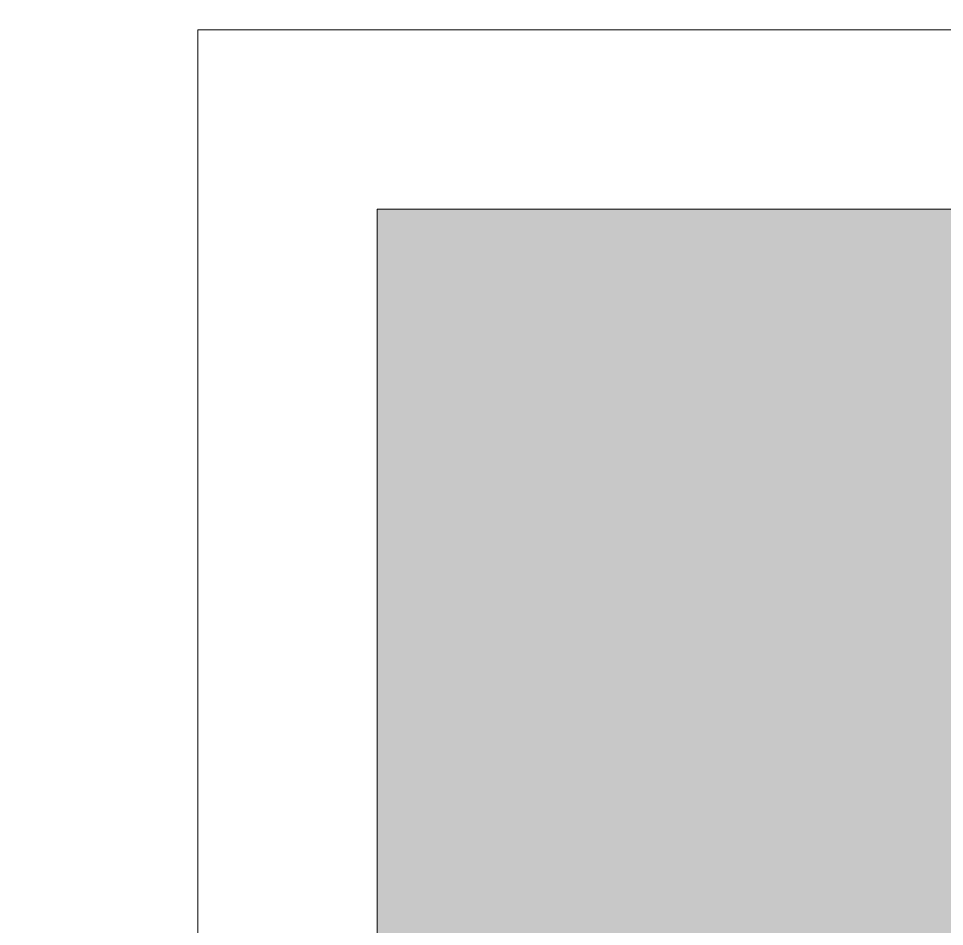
# Model space of a CAD drawing. Header units: millimetres. Extents: x -213547 to 415037, y -3642 to 106956.
# Drawn here: x 101634.7 to 101699.3, y 79611.1 to 79674.3 of the extents above; entities that cross this region are included whole.
import ezdxf

# ---------------------------------------------------------------- set-up
doc = ezdxf.new("R2010")
doc.units = ezdxf.units.MM
doc.layers.add('A-WALL', color=7, linetype='Continuous', lineweight=5)
doc.layers.add('I-WALL', color=7, linetype='Continuous', lineweight=5)
pattern_1 = [(45, (0, 0), (-212.132, 212.132), []), (135, (0, 0), (-212.132, -212.132), [])]

# ---------------------------------------------------------------- blocks, each defined once
blk = doc.blocks.new('1floor')
at = {"layer": 'I-WALL'}
h = blk.add_hatch(dxfattribs=at)
h.set_pattern_fill('FP_192', color=256, style=0, pattern_type=2)
h.set_pattern_definition(pattern_1)
h.paths.add_polyline_path([(101582.5, 100), (101582.5, 500), (101570, 500), (101570, 100)])
h = blk.add_hatch(dxfattribs=at)
h.set_pattern_fill('FP_192', color=256, style=0, pattern_type=2)
h.set_pattern_definition(pattern_1)
h.paths.add_polyline_path([(101645, 487.5), (101850, 487.5), (101850, 500), (101582.5, 500), (101582.5, 487.5), (101630, 487.5)])
h = blk.add_hatch(dxfattribs=at)
h.set_pattern_fill('FP_192', color=256, style=0, pattern_type=2)
h.set_pattern_definition(pattern_1)
h.paths.add_polyline_path([(101582.5, 100), (101595, 100), (101595, 487.5), (101582.5, 487.5), (101582.5, 137.5)])
h = blk.add_hatch(dxfattribs=at)
h.set_pattern_fill('FP_192', color=256, style=0, pattern_type=2)
h.set_pattern_definition(pattern_1)
h.paths.add_polyline_path([(101630, 475), (101837.5, 475), (101837.5, 487.5), (101595, 487.5), (101595, 475), (101610, 475)])
blk.add_hatch(color=256, dxfattribs=at).paths.add_polyline_path([(101595, 100), (101645, 100), (101645, 475), (101595, 475), (101595, 150)])
at = {"layer": 'A-WALL'}
for p, q in [((101582.5, 487.5), (101582.5, 100)), ((101837.5, 487.5), (101582.5, 487.5)), ((101595, 475), (101595, 100)), ((101825, 475), (101595, 475))]:
    blk.add_line(p, q, dxfattribs=at)

msp = doc.modelspace()

# ---------------------------------------------------------------- block references
msp.add_blockref('1floor', (64.702, 79186.05))

doc.saveas('drawing.dxf')
